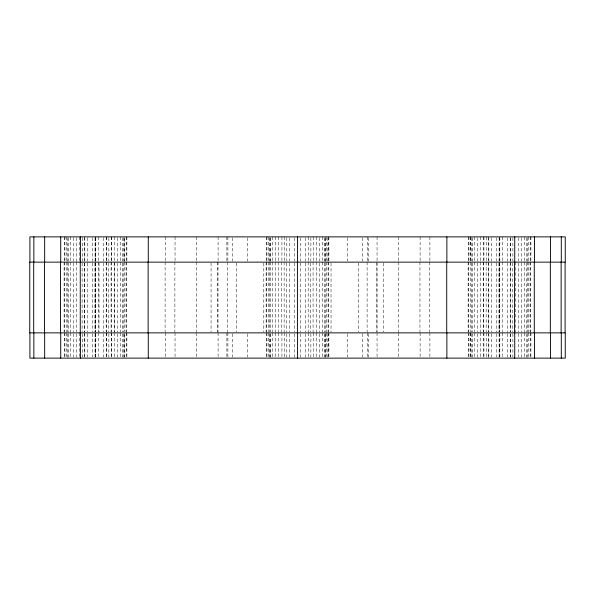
<?xml version="1.0" encoding="UTF-8"?>
<svg xmlns="http://www.w3.org/2000/svg" width="595" height="595" viewBox="0 0 595 595"><rect width="100%" height="100%" fill="white"/><g stroke="black" fill="none" stroke-linecap="round" stroke-linejoin="round"><path stroke-width="0.45" stroke-dasharray="2.98 2.23" d="M530.904 236.877L530.904 261.235M530.904 332.865L530.904 357.216M530.747 262.135L530.747 331.943M530.249 236.877L530.249 261.235M530.249 332.865L530.249 357.216M530.093 262.135L530.093 331.943M528.806 236.877L528.814 261.235M528.814 332.865L528.814 357.216M528.65 262.135L528.658 331.943M527.371 237.784L527.371 261.235M527.371 333.765L527.371 357.216M527.215 262.135L527.215 331.943M526.716 237.784L526.716 261.235M526.716 333.765L526.716 357.216M526.56 263.057L526.56 331.943M524.433 236.877L524.433 261.235M524.433 332.865L524.433 357.216M524.277 262.135L524.277 331.943M521.733 237.784L521.733 261.235M521.733 333.765L521.733 357.216M521.584 263.057L521.577 331.943M518.662 237.784L518.662 261.235M518.662 333.765L518.662 357.216M518.505 263.057L518.505 331.943M515.605 262.135L515.605 331.943M512.875 237.784L512.875 261.235M512.875 333.765L512.875 357.216M512.726 263.057L512.726 331.943M510.711 237.784L510.711 261.235M510.711 333.765L510.711 357.216M510.555 262.135L510.555 331.943M510.354 237.784L510.354 261.235M510.354 333.765L510.354 357.216M510.205 263.057L510.205 331.943M507.661 237.784L507.661 261.235M507.661 333.765L507.661 357.216M507.505 263.057L507.505 331.943M502.448 236.877L502.448 261.235M502.448 332.865L502.448 357.216M502.292 262.135L502.292 331.943M499.837 236.877L499.837 261.235M499.837 332.865L499.837 357.216M499.681 262.135L499.681 331.943M499.592 237.784L499.592 261.235M499.517 333.765L499.599 357.216M499.443 263.057L499.436 331.943M499.361 263.057L499.361 331.943M499.108 237.784L499.108 261.235M499.108 333.765L499.108 357.216M498.952 263.057L498.952 331.943M496.736 237.784L496.736 261.235M496.736 333.765L496.736 357.216M496.58 263.057L496.58 331.943M491.522 237.784L491.522 261.235M491.522 333.765L491.522 357.216M491.366 263.057L491.366 331.943M488.83 237.784L488.83 261.235M488.83 333.765L488.83 357.216M488.673 263.057L488.673 331.943M488.488 236.877L488.488 261.235M488.488 332.865L488.488 357.216M488.331 262.135L488.331 331.943M486.308 236.877L486.308 261.235M486.308 332.865L486.308 357.216M486.152 262.135L486.152 331.943M483.936 236.877L483.936 261.235M483.936 332.865L483.936 357.216M483.78 262.135L483.78 331.943M483.438 236.877L483.438 261.235M483.438 332.865L483.438 357.216M483.281 262.135L483.281 331.943M480.529 236.877L480.529 261.235M480.529 332.865L480.529 357.216M480.373 262.135L480.373 331.943M477.458 237.784L477.458 261.235M477.45 333.765L477.458 357.216M477.294 263.057L477.302 331.943M474.751 236.877L474.758 261.235M474.751 332.865L474.758 357.216M474.594 262.135L474.602 331.943M472.475 237.784L472.475 261.235M472.467 333.765L472.475 357.216M472.311 263.057L472.311 331.943M471.82 237.784L471.82 261.235M471.813 333.765L471.82 357.216M471.656 263.057L471.664 331.943M470.377 236.877L470.377 261.235M470.377 332.865L470.377 357.216M470.377 236.877L470.377 261.235M470.377 332.865L470.377 357.216M470.221 262.135L470.221 331.943M468.934 236.877L468.934 261.235M468.934 332.865L468.934 357.216M468.778 262.135L468.786 331.943M468.28 236.877L468.28 261.235M468.28 332.865L468.28 357.216M468.131 262.135L468.131 331.943M429.895 236.877L429.895 261.235M429.895 332.865L429.895 357.216M429.746 262.135L429.746 331.943M420.115 236.877L420.115 261.235M420.115 332.865L420.115 357.216M419.958 262.135L419.958 331.943M398.583 236.877L398.583 261.235M398.583 332.865L398.583 357.216M398.434 262.135L398.434 331.943M383.782 263.057L383.782 331.943M377.059 236.877L377.059 261.235M377.059 332.865L377.059 357.216M376.999 263.057L376.999 331.943M376.903 262.135L376.903 331.943M368.283 237.784L368.283 261.235M368.283 333.765L368.283 357.216M367.271 236.877L367.271 261.235M367.271 332.865L367.271 357.216M367.115 262.135L367.115 331.943M362.727 237.784L362.727 261.235M362.727 333.765L362.727 357.216M358.488 263.057L358.488 331.943M347.569 237.784L347.569 261.235M347.569 333.765L347.569 357.216M331.036 263.057L331.036 331.943M328.886 236.877L328.886 261.235M328.886 332.865L328.886 357.216M328.738 262.135L328.738 331.943M328.232 236.877L328.239 261.235M328.232 332.865L328.239 357.216M328.083 262.135L328.083 331.943M327.89 237.784L327.89 261.235M327.89 333.765L327.89 357.216M326.796 236.877L326.796 261.235M326.796 332.865L326.796 357.216M326.64 262.135L326.64 331.943M325.361 237.784L325.353 261.235M325.361 333.765L325.353 357.216M325.197 263.057L325.205 331.943M325.093 237.784L325.093 261.235M325.093 333.765L325.093 357.216M324.706 237.784L324.699 261.235M324.706 333.765L324.706 357.216M324.543 263.057L324.55 331.943M322.416 236.877L322.423 261.235M322.416 332.865L322.423 357.216M322.259 262.135L322.267 331.943M319.723 237.784L319.723 261.235M319.723 333.765L319.723 357.216M319.567 263.057L319.56 331.943M316.644 236.877L316.644 261.235M316.644 332.865L316.644 357.216M316.488 262.135L316.488 331.943M313.238 236.877L313.238 261.235M313.238 332.865L313.238 357.216M313.082 262.135L313.082 331.943M310.865 237.784L310.865 261.235M310.865 333.765L310.865 357.216M310.709 263.057L310.709 331.943M308.344 236.877L308.344 261.235M308.344 332.865L308.344 357.216M308.188 262.135L308.188 331.943M305.651 237.784L305.651 261.235M305.651 333.765L305.651 357.216M305.495 263.057L305.495 331.943M300.43 237.784L300.43 261.235M300.43 333.765L300.43 357.216M300.274 263.057L300.274 331.943M294.718 237.784L294.718 261.235M294.718 333.765L294.718 357.216M294.57 263.057L294.57 331.943M289.505 237.784L289.505 261.235M289.505 333.765L289.505 357.216M289.356 263.057L289.356 331.943M286.812 237.784L286.812 261.235M286.812 333.765L286.812 357.216M286.664 263.057L286.664 331.943M284.291 236.877L284.291 261.235M284.291 332.865L284.291 357.216M284.135 262.135L284.135 331.943M281.926 236.877L281.926 261.235M281.926 332.865L281.926 357.216M281.77 262.135L281.77 331.943M278.512 236.877L278.512 261.235M278.512 332.865L278.512 357.216M278.356 262.135L278.356 331.943M275.44 236.877L275.433 261.235M275.44 332.865L275.44 357.216M275.284 262.135L275.284 331.943M272.741 236.877L272.741 261.235M272.741 332.865L272.741 357.216M272.584 262.135L272.584 331.943M270.457 237.784L270.457 261.235M270.457 333.765L270.45 357.216M270.301 262.135L270.301 331.943M270.056 237.784L270.056 261.235M270.056 333.765L270.056 357.216M269.803 237.784L269.803 261.235M269.803 333.765L269.803 357.216M269.647 262.135L269.647 331.943M268.36 236.877L268.36 261.235M268.36 332.865L268.36 357.216M268.204 262.135L268.211 331.943M266.924 236.877L266.924 261.235M266.924 332.865L266.924 357.216M266.768 262.135L266.768 331.943M266.27 236.877L266.27 261.235M266.27 332.865L266.27 357.216M266.114 262.135L266.114 331.943M263.808 263.057L263.808 331.943M247.587 237.784L247.587 261.235M247.587 333.765L247.587 357.216M236.356 263.057L236.356 331.943M232.429 237.784L232.429 261.235M232.429 333.765L232.429 357.216M227.885 236.877L227.885 261.235M227.885 332.865L227.885 357.216M227.729 262.135L227.729 331.943M226.874 236.877L226.874 261.235M226.874 332.865L226.874 357.216M218.097 236.877L218.097 261.235M218.097 332.865L218.097 357.216M217.941 262.135L217.941 331.943M217.852 262.135L217.852 331.943M211.061 263.057L211.061 331.943M196.573 236.877L196.573 261.235M196.573 332.865L196.573 357.216M196.417 262.135L196.417 331.943M175.042 236.877L175.042 261.235M175.042 332.865L175.042 357.216M174.885 262.135L174.885 331.943M165.261 236.877L165.261 261.235M165.261 332.865L165.261 357.216M165.105 262.135L165.105 331.943M126.876 236.877L126.876 261.235M126.876 332.865L126.876 357.216M126.72 262.135L126.72 331.943M126.222 236.877L126.222 261.235M126.222 332.865L126.222 357.216M126.066 262.135L126.066 331.943M124.63 262.135L124.623 331.943M123.336 237.784L123.344 261.235M123.336 333.765L123.344 357.216M123.18 263.057L123.187 331.943M122.689 237.784L122.689 261.235M122.682 333.765L122.689 357.216M122.525 263.057L122.533 331.943M120.398 236.877L120.406 261.235M120.398 332.865L120.406 357.216M120.242 262.135L120.25 331.943M117.706 237.784L117.706 261.235M117.706 333.765L117.706 357.216M117.55 263.057L117.55 331.943M114.634 236.877L114.627 261.235M114.634 332.865L114.627 357.216M114.478 262.135L114.478 331.943M114.195 263.057L114.195 331.943M111.734 236.877L111.734 261.235M111.734 332.865L111.734 357.216M111.577 262.135L111.577 331.943M111.22 236.877L111.22 261.235M111.22 332.865L111.22 357.216M111.064 262.135L111.064 331.943M108.848 237.784L108.848 261.235M108.848 333.765L108.848 357.216M108.692 263.057L108.692 331.943M106.683 236.877L106.683 261.235M106.683 332.865L106.683 357.216M106.527 262.135L106.527 331.943M106.327 236.877L106.327 261.235M106.327 332.865L106.327 357.216M106.17 262.135L106.17 331.943M103.634 237.784L103.634 261.235M103.634 333.765L103.634 357.216M103.478 263.057L103.478 331.943M99.015 263.057L99.015 331.943M98.42 236.877L98.42 261.235M98.42 332.865L98.42 357.216M98.264 262.135L98.264 331.943M95.802 236.877L95.802 261.235M95.802 332.865L95.802 357.216M95.572 237.784L95.564 261.235M95.646 262.135L95.646 331.943M95.572 333.765L95.572 357.216M95.483 237.784L95.483 261.235M95.408 263.057L95.408 331.943M95.483 333.765L95.483 357.216M95.334 263.057L95.334 331.943M95.074 237.784L95.074 261.235M95.074 333.765L95.074 357.216M94.925 263.057L94.925 331.943M92.708 237.784L92.708 261.235M92.708 333.765L92.708 357.216M92.552 263.057L92.552 331.943M87.495 237.784L87.495 261.235M87.495 333.765L87.495 357.216M87.339 263.057L87.339 331.943M84.802 237.784L84.802 261.235M84.802 333.765L84.802 357.216M84.646 263.057L84.646 331.943M84.46 236.877L84.46 261.235M84.46 332.865L84.46 357.216M84.304 263.057L84.304 331.943M82.281 237.784L82.281 261.235M82.281 333.765L82.281 357.216M82.125 263.057L82.125 331.943M79.41 236.877L79.41 261.235M79.41 332.865L79.41 357.216M76.495 237.784L76.502 261.235M76.502 333.765L76.495 357.216M76.338 262.135L76.346 331.943M73.423 237.784L73.423 261.235M73.423 333.765L73.423 357.216M73.267 263.057L73.267 331.943M70.723 236.877L70.723 261.235M70.723 332.865L70.723 357.216M70.567 262.135L70.567 331.943M68.44 237.784L68.44 261.235M68.44 333.765L68.44 357.216M68.291 263.057L68.284 331.943M67.785 237.784L67.785 261.235M67.785 333.765L67.785 357.216M67.629 262.135L67.629 331.943M66.35 236.877L66.343 261.235M66.343 332.865L66.35 357.216M66.194 262.135L66.194 331.943M64.907 236.877L64.907 261.235M64.907 332.865L64.907 357.216M64.751 262.135L64.751 331.943M64.253 236.877L64.253 261.235M64.253 332.865L64.253 357.216M64.096 262.135L64.096 331.943M124.779 261.235L124.779 236.877L124.779 261.235M124.779 357.216L124.779 332.865L124.779 357.216"/><path stroke-width="0.89" d="M565.094 262.135L565.094 332.865M561.293 236.877L561.293 262.135M561.293 332.865L561.293 358.123M561.137 262.135L561.137 332.865M550.494 236.877L550.494 262.135M550.494 332.865L550.494 358.123M550.338 262.135L550.338 332.865M534.436 236.877L534.436 262.135M534.436 332.865L534.436 358.123M534.28 262.135L534.28 332.865M514.735 236.877L514.735 262.135M514.735 332.865L514.735 358.123M514.578 262.135L514.578 332.865M446.875 236.877L446.875 262.135M446.875 332.865L446.875 358.123M446.719 262.135L446.719 332.865M297.574 236.877L297.574 262.135M297.574 332.865L297.574 358.123M297.418 262.135L297.418 332.865M148.281 236.877L148.281 262.135M148.281 332.865L148.281 358.123M148.125 262.135L148.125 332.865M80.414 236.877L80.414 262.135M80.414 332.865L80.414 358.123M80.266 262.135L80.266 332.865M60.72 236.877L60.72 262.135M60.72 332.865L60.72 358.123M60.564 262.135L60.564 332.865M44.67 236.877L44.67 262.135M44.67 332.865L44.67 358.123M44.513 262.135L44.513 332.865M33.863 236.877L33.863 262.135M33.863 332.865L33.863 358.123M33.707 262.135L33.707 332.865M29.906 262.135L29.906 236.877L565.25 236.877L565.25 262.135L29.75 262.135L29.75 332.865L565.25 332.865L565.25 358.123L29.906 358.123L29.906 332.865"/></g></svg>
